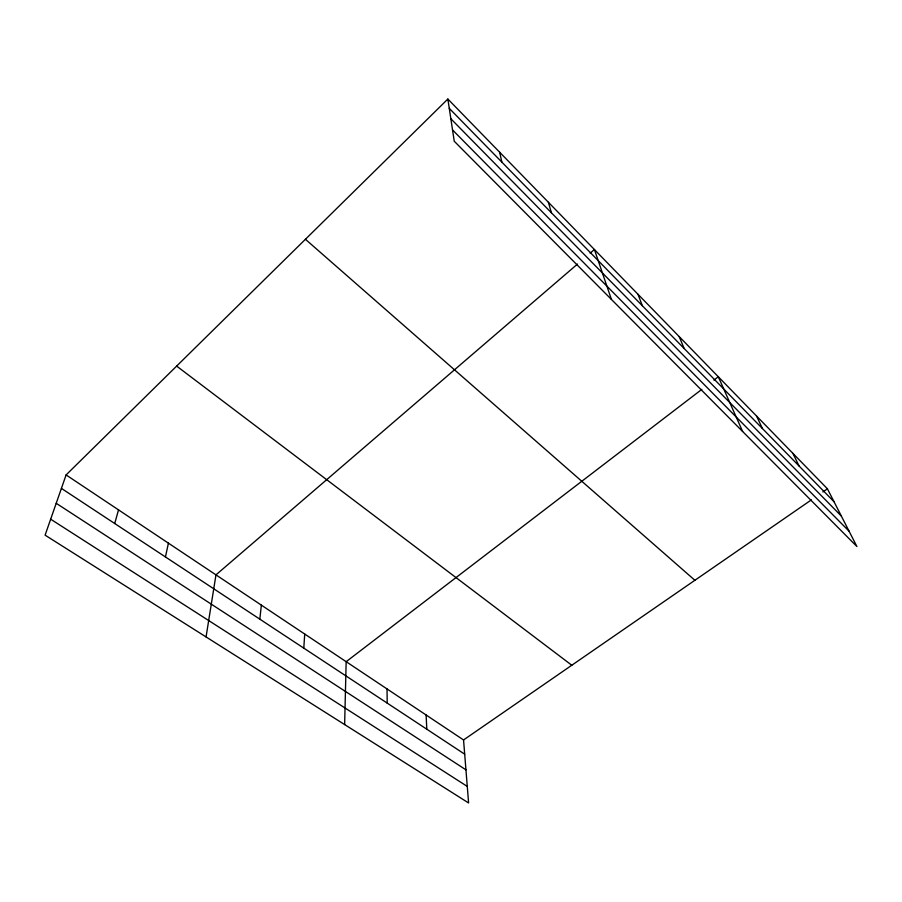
<?xml version="1.0" encoding="UTF-8"?>
<svg xmlns="http://www.w3.org/2000/svg" width="902" height="902" viewBox="0 0 902 902"><rect width="100%" height="100%" fill="white"/><g stroke="black" fill="none" stroke-linecap="round" stroke-linejoin="round"><path stroke-width="1.35" d="M344.632 724.577L346.165 661.685L701.835 389.371M303.794 648.132L304.718 634.038M259.821 619.144L261.366 605.129M206.062 636.947L215.973 574.867L577.517 264.038M165.449 556.951L168.415 543.151M114.723 523.521L118.523 509.878M66.105 474.926L45.1 535.157L468.6 802.96L463.549 739.956L66.105 474.926L447.866 99.04L827.427 488.816L856.9 546.511L454.247 141.242L447.866 99.04M590.179 253.146L594.407 249.516L611.432 299.441M713.91 380.125L718.308 376.754L742.628 431.494M463.549 739.956L811.417 499.855M822.849 491.962L827.427 488.816M50.67 519.191L467.27 786.409M56.217 503.293L465.951 769.834M61.415 488.388L464.688 754.173M176.645 366.088L571.8 665.248M305.428 239.289L694.89 580.29M452.533 129.933L849.109 531.244M450.842 118.76L841.329 516.034M449.275 108.364L834.023 501.737M792.881 453.345L799.138 466.075M756.564 416.036L762.427 428.529M679.195 336.581L684.133 348.476M637.951 294.232L642.348 305.755M548.36 202.24L551.449 212.827M499.595 152.167L501.895 162.168M426.116 714.993L426.804 729.199M387.026 688.925L387.217 703.109"/></g></svg>
